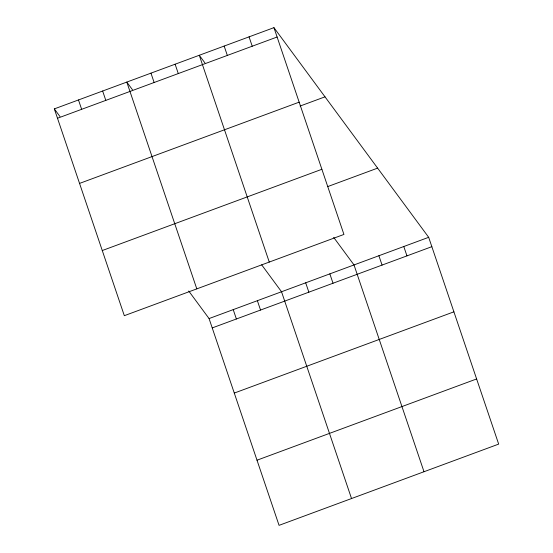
<?xml version="1.0" encoding="UTF-8"?>
<svg xmlns="http://www.w3.org/2000/svg" width="553" height="553" viewBox="0 0 553 553"><rect width="100%" height="100%" fill="white"/><g stroke="black" fill="none" stroke-linecap="round" stroke-linejoin="round"><path stroke-width="0.83" d="M273.942 27.65L343.938 234.437L124.321 315.687L54.325 108.893L273.942 27.65L428.679 237.313L498.675 444.107L279.058 525.35L209.062 318.563L188.732 291.009M57.498 118.252L277.115 37.01M79.549 183.409L299.166 102.16M300.12 106.045L325.005 96.837M102.27 250.537L321.887 169.287M327.839 186.541L377.616 168.126M209.062 318.563L428.679 237.313M212.228 327.922L431.845 246.673M234.278 393.072L453.902 311.83M257 460.2L476.624 378.95M204.949 62.959L199.274 55.272L269.27 262.067M333.68 237.389L354.01 264.935L424.006 471.73M132.478 89.773L126.803 82.086L196.799 288.873M261.68 264.839L281.532 291.749L351.528 498.536M54.325 108.893L60.001 116.579M403.787 246.52L406.96 255.88M378.895 255.728L382.068 265.087M329.851 273.873L333.017 283.233M249.057 36.857L252.223 46.217M305.691 282.811L308.857 292.171M224.165 46.065L227.331 55.424M257.373 300.687L260.546 310.046M175.114 64.21L178.287 73.57M233.221 309.625L236.387 318.984M150.962 73.148L154.128 82.508M102.644 91.024L105.81 100.383M78.485 99.955L81.65 109.321"/></g></svg>
